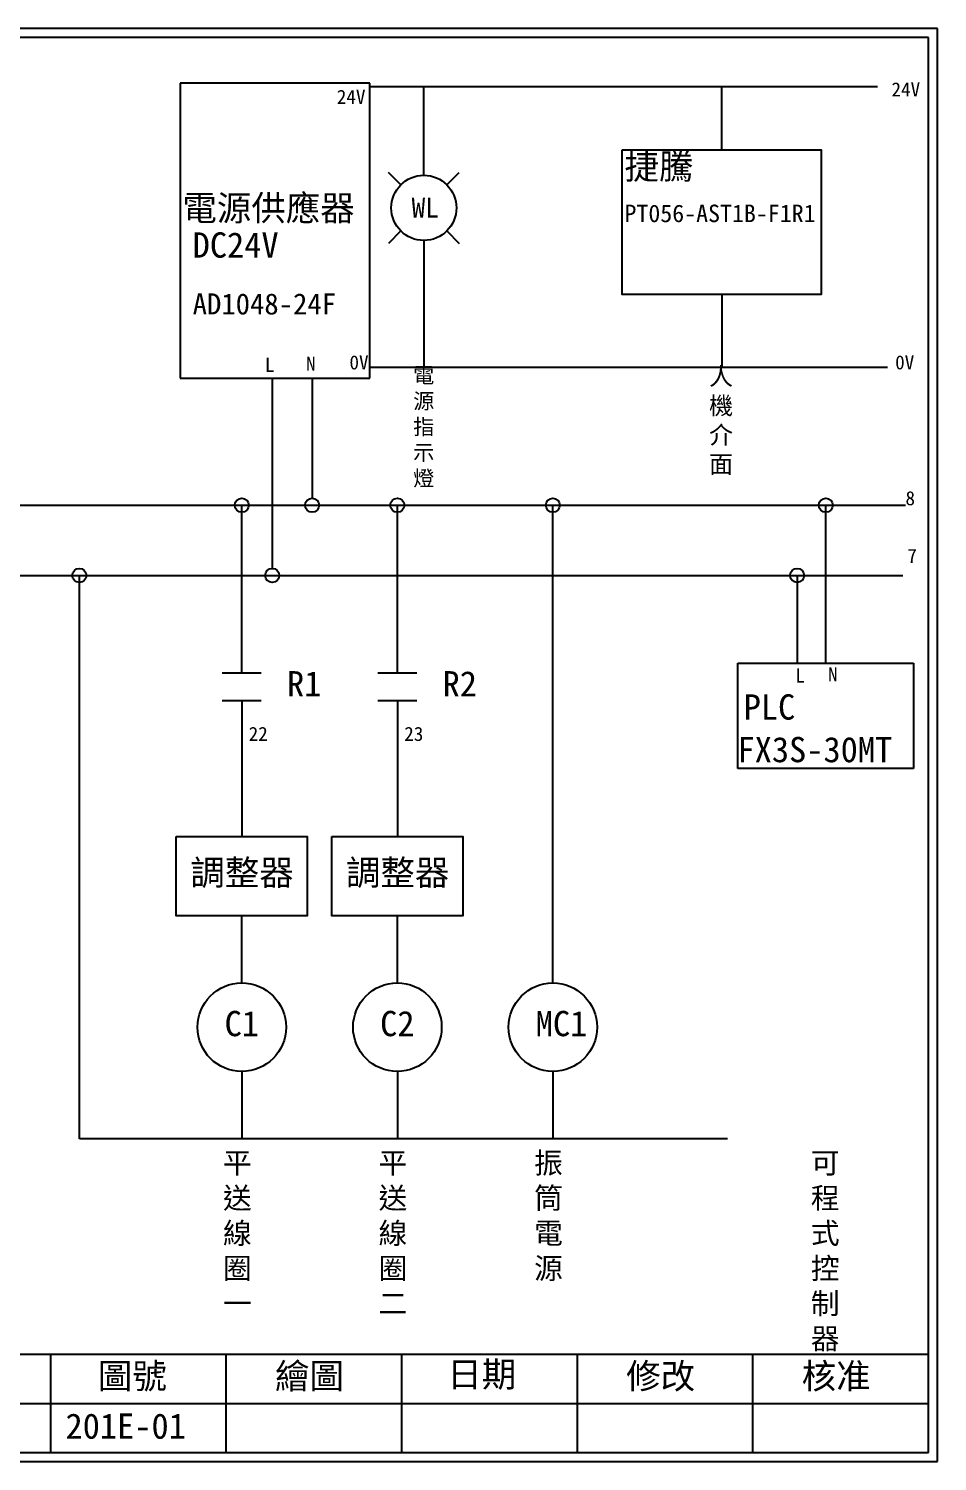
# Model space of a CAD drawing. Extents: x 10 to 297, y 3 to 207.
# Drawn here: x 167.6 to 297, y 3 to 207 of the extents above; entities that cross this region are included whole.
import ezdxf
from ezdxf.enums import TextEntityAlignment as Align

# ---------------------------------------------------------------- set-up
doc = ezdxf.new("R2010")
doc.units = 0
doc.layers.get('0').update_dxf_attribs({"linetype": 'CONTINUOUS'})
doc.layers.add('圖框層', color=7, linetype='CONTINUOUS')
doc.layers.add('標尺寸層', color=3, linetype='CONTINUOUS')
doc.styles.add('CNS', font='romanc.shx', dxfattribs={"bigfont": 'chineset.shx'})
doc.styles.add('STSL', font='kaiu.ttf')

msp = doc.modelspace()

# ---------------------------------------------------------------- linework, layer by layer
for p, q in [((216.19, 199.2), (189.19, 199.2)), ((189.19, 199.2), (189.19, 157.2)), ((216.19, 157.2), (216.19, 199.2)), ((288.5, 198.67), (216.19, 198.67)), ((223.88, 189.99), (223.88, 198.67)), ((223.88, 186.09), (223.88, 189.99)), ((220.6, 184.73), (218.83, 186.5)), ((227.16, 184.73), (228.93, 186.5)), ((220.6, 178.17), (218.83, 176.4)), ((227.16, 178.17), (228.93, 176.4)), ((223.88, 176.81), (223.88, 172.86)), ((223.88, 172.86), (223.88, 158.72)), ((189.19, 157.2), (212.19, 157.2)), ((202.3, 157.2), (202.3, 130.12)), ((207.97, 157.2), (207.97, 140.12)), ((212.19, 157.2), (216.19, 157.2)), ((289.9, 158.72), (216.19, 158.72)), ((120.76, 139.12), (292.46, 139.12)), ((197.96, 115.27), (197.96, 139.12)), ((220.11, 115.27), (220.11, 139.12)), ((281.11, 116.64), (281.11, 139.12)), ((120.76, 129.12), (292.09, 129.12)), ((268.61, 116.64), (293.61, 116.64)), ((268.61, 101.64), (268.61, 116.64)), ((293.61, 116.64), (293.61, 101.64)), ((197.96, 111.3), (197.96, 91.96)), ((220.11, 111.3), (220.11, 91.96)), ((293.61, 101.64), (268.61, 101.64)), ((197.96, 71.11), (197.96, 80.64)), ((220.11, 71.11), (220.11, 80.64)), ((242.25, 71.11), (242.25, 80.64)), ((197.96, 58.51), (197.96, 48.91)), ((220.11, 58.51), (220.11, 48.91)), ((242.25, 58.51), (242.25, 48.91))]:
    msp.add_line(p, q)
for points in [[(188.63, 91.96), (207.29, 91.96), (207.29, 80.64), (188.63, 80.64)], [(210.78, 91.96), (229.43, 91.96), (229.43, 80.64), (210.78, 80.64)]]:
    msp.add_lwpolyline(points, close=True)
for centre, radius in [((223.88, 181.45), 4.64), ((207.97, 139.12), 1), ((202.3, 129.12), 1), ((197.96, 64.81), 6.3), ((220.11, 64.81), 6.3), ((242.25, 64.81), 6.3)]:
    msp.add_circle(centre, radius)
at = {"layer": '圖框層', "color": 7}
for p, q in [((297, 206.97), (10, 206.97)), ((297, 3), (297, 206.97)), ((295.75, 205.72), (11.25, 205.72)), ((295.75, 4.25), (295.75, 205.72)), ((11.25, 18.25), (295.75, 18.25)), ((170.75, 4.25), (170.75, 18.25)), ((195.75, 4.25), (195.75, 18.25)), ((220.75, 4.25), (220.75, 18.25)), ((245.75, 4.25), (245.75, 18.25)), ((270.75, 4.25), (270.75, 18.25)), ((145.75, 11.25), (295.75, 11.25)), ((11.25, 4.25), (295.75, 4.25)), ((10, 3), (297, 3))]:
    msp.add_line(p, q, dxfattribs=at)
at = {"layer": '標尺寸層', "color": 7}
for p, q in [((266.3, 189.73), (266.3, 198.67)), ((266.3, 169.12), (266.3, 158.72)), ((242.25, 80.64), (242.25, 139.12)), ((174.83, 48.91), (174.83, 129.12)), ((277.03, 129.15), (277.03, 116.64)), ((195.17, 115.27), (200.74, 115.27)), ((217.32, 115.27), (222.89, 115.27)), ((195.17, 111.3), (200.74, 111.3)), ((217.32, 111.3), (222.89, 111.3)), ((267.13, 48.91), (174.83, 48.91))]:
    msp.add_line(p, q, dxfattribs=at)
msp.add_lwpolyline([(252.14, 189.73), (280.46, 189.73), (280.46, 169.12), (252.14, 169.12)], close=True, dxfattribs=at)
for centre in [(197.96, 139.12), (220.11, 139.12), (242.25, 139.12), (281.11, 139.12), (174.83, 129.12), (277.03, 129.12)]:
    msp.add_circle(centre, 1, dxfattribs=at)

# ---------------------------------------------------------------- texts
at = {"color": 7}
msp.add_text('WL', height=2.856, dxfattribs=at).set_placement((224.08, 181.5), align=Align.MIDDLE_CENTER)
at = {"layer": '圖框層', "color": 4, "style": 'STSL'}
for s, height, p in [('24V', 2, (211.49, 196.26)), ('24V', 2, (290.47, 197.32)), ('捷騰', 3.6, (252.45, 185.56)), ('電源供應器', 3.6, (189.5, 179.63)), ('PT056-AST1B-F1R1', 2.5, (252.45, 179.42)), ('DC24V', 3.6, (190.96, 174.37)), ('AD1048-24F', 3, (190.97, 166.28)), ('L', 2, (201.25, 158.11)), ('N', 2, (207.12, 158.26)), ('0V', 2, (213.29, 158.46)), ('0V', 2, (290.99, 158.46)), ('8', 2, (292.46, 139.12)), ('7', 2, (292.73, 130.9)), ('R1', 3.6, (204.4, 111.9)), ('R2', 3.6, (226.55, 111.9)), ('L', 2, (276.8, 113.88)), ('N', 2, (281.44, 114.06)), ('PLC', 3.6, (269.42, 108.6)), ('22', 2, (198.94, 105.57)), ('23', 2, (221.09, 105.57)), ('FX3S-30MT', 3.6, (268.54, 102.53)), ('調整器', 3.6, (190.64, 85.02)), ('調整器', 3.6, (212.79, 85.02)), ('C1', 3.6, (195.51, 63.53)), ('C2', 3.6, (217.66, 63.53)), ('MC1', 3.6, (239.81, 63.53)), ('圖號', 3.6, (177.47, 13.34)), ('繪圖', 3.6, (202.69, 13.34)), ('日期', 3.6, (227.22, 13.59)), ('修改', 3.6, (252.69, 13.34)), ('核准', 3.6, (277.69, 13.34)), ('201E-01', 3.6, (172.86, 6.22))]:
    msp.add_text(s, height=height, dxfattribs=at).set_placement(p)
at = {"layer": '標尺寸層', "color": 7, "attachment_point": 1, "style": 'CNS'}
for s, insert, char_height, width in [('{\\fDFKai-SB|b0|i0|c136|p65;電\\P源指示燈}', (222.37, 158.72), 2.2, 3.458), ('{\\fDFKai-SB|b0|i0|c136|p65;人機介面}', (264.5, 158.72), 2.5, 4.1392), ('{\\fDFKai-SB|b0|i0|c136|p65;平送線圈一}', (195.28, 46.99), 3, 5.4243), ('{\\fDFKai-SB|b0|i0|c136|p65;平送線圈二}', (217.43, 46.99), 3, 5.4243), ('{\\fDFKai-SB|b0|i0|c136|p65;振筒電源}', (239.58, 46.99), 3, 5.4243), ('{\\fDFKai-SB|b0|i0|c136|p65;可程式控制器}', (278.99, 46.99), 3, 5.4243)]:
    msp.add_mtext(s, dxfattribs=dict(at, insert=insert, char_height=char_height, width=width))

doc.saveas('drawing.dxf')
